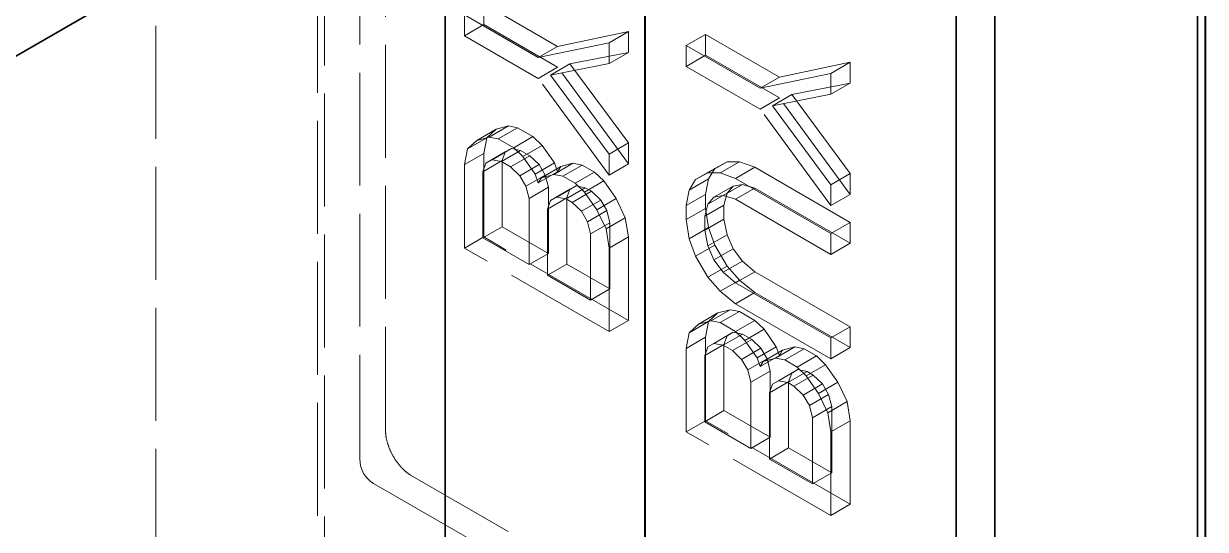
# Model space of a CAD drawing. Header units: millimetres. Extents: x 0 to 3567, y 0 to 2523.
# Drawn here: x 3252.39 to 3257.59, y 2133.15 to 2135.37 of the extents above; entities that cross this region are included whole.
import ezdxf

# ---------------------------------------------------------------- set-up
doc = ezdxf.new("R2010")
doc.units = ezdxf.units.MM
doc.header["$LTSCALE"] = 3
doc.linetypes.add('DASHED', pattern=[0.2067, 0.1654, -0.0413])
for name, color, linetype, lineweight, true_color in [('가려진 것(ISO)', 2, 'DASHED', 18, 0xffff00), ('가시적인 것(ISO)', 3, 'Continuous', 40, 0x00ff00), ('가시적인 좁은 것(ISO)', 3, 'Continuous', 35, 0x00ff00)]:
    doc.layers.add(name, color=color, linetype=linetype, lineweight=lineweight, true_color=true_color)

msp = doc.modelspace()

# ---------------------------------------------------------------- linework, layer by layer
at = {"layer": '가려진 것(ISO)'}
for p, q in [((3252.9691, 2121.8452), (3252.9691, 2222.7642)), ((3253.6806, 2141.1472), (3253.6806, 2127.0381)), ((3253.9801, 2140.2409), (3253.9801, 2133.5782)), ((3253.8673, 2140.1184), (3253.8673, 2133.4558)), ((3253.7106, 2137.5464), (3253.7106, 2130.6389)), ((3254.4116, 2135.3694), (3254.4116, 2135.4613)), ((3254.4116, 2135.4613), (3254.7366, 2135.2737)), ((3254.3267, 2135.4123), (3254.6517, 2135.2247)), ((3254.3267, 2135.3204), (3254.3267, 2135.4123)), ((3254.3267, 2135.3204), (3254.4116, 2135.3694)), ((3254.7366, 2135.1818), (3254.4116, 2135.3694)), ((3254.7366, 2135.2737), (3255.048, 2135.3388)), ((3254.9631, 2135.2898), (3255.048, 2135.3388)), ((3255.048, 2135.3388), (3255.048, 2135.247)), ((3254.6517, 2135.1328), (3254.3267, 2135.3204)), ((3254.6517, 2135.2247), (3254.9631, 2135.2898)), ((3254.9631, 2135.2898), (3254.9631, 2135.198)), ((3255.3025, 2135.2776), (3255.3874, 2135.3266)), ((3255.3874, 2135.2347), (3255.3874, 2135.3266)), ((3255.3874, 2135.3266), (3255.7124, 2135.1389)), ((3254.6517, 2135.2247), (3254.7366, 2135.2737)), ((3255.048, 2135.247), (3254.7907, 2135.1965)), ((3254.9631, 2135.198), (3255.048, 2135.247)), ((3255.3025, 2135.2776), (3255.6275, 2135.09)), ((3255.3025, 2135.1857), (3255.3025, 2135.2776)), ((3255.3025, 2135.1857), (3255.3874, 2135.2347)), ((3255.7124, 2135.0471), (3255.3874, 2135.2347)), ((3254.6517, 2135.1328), (3254.7366, 2135.1818)), ((3254.9631, 2135.198), (3254.7059, 2135.1475)), ((3254.7059, 2135.1475), (3254.7907, 2135.1965)), ((3255.048, 2134.7571), (3254.7366, 2135.1818)), ((3254.7907, 2135.1965), (3255.048, 2134.8489)), ((3255.6275, 2134.9981), (3255.3025, 2135.1857)), ((3255.7124, 2135.1389), (3256.0238, 2135.2041)), ((3255.9389, 2135.1551), (3256.0238, 2135.2041)), ((3256.0238, 2135.2041), (3256.0238, 2135.1122)), ((3254.9631, 2134.7081), (3254.6517, 2135.1328)), ((3254.7059, 2135.1475), (3254.9631, 2134.7999)), ((3255.6275, 2135.09), (3255.9389, 2135.1551)), ((3255.6275, 2135.09), (3255.7124, 2135.1389)), ((3255.9389, 2135.1551), (3255.9389, 2135.0632)), ((3256.0238, 2135.1122), (3255.7665, 2135.0617)), ((3255.9389, 2135.0632), (3256.0238, 2135.1122)), ((3255.6275, 2134.9981), (3255.7124, 2135.0471)), ((3255.9389, 2135.0632), (3255.6817, 2135.0128)), ((3255.6817, 2135.0128), (3255.7665, 2135.0617)), ((3256.0238, 2134.6223), (3255.7124, 2135.0471)), ((3255.7665, 2135.0617), (3256.0238, 2134.7142)), ((3255.9389, 2134.5733), (3255.6275, 2134.9981)), ((3255.6817, 2135.0128), (3255.9389, 2134.6652)), ((3254.4351, 2134.8752), (3254.5199, 2134.9242)), ((3254.4658, 2134.9095), (3254.5199, 2134.9242)), ((3254.4757, 2134.867), (3254.5605, 2134.916)), ((3254.5199, 2134.9242), (3254.5605, 2134.916)), ((3254.5605, 2134.916), (3254.6282, 2134.8769)), ((3254.3403, 2134.8227), (3254.4251, 2134.8717)), ((3254.3809, 2134.8605), (3254.4658, 2134.9095)), ((3254.3809, 2134.8605), (3254.4351, 2134.8752)), ((3254.4116, 2134.803), (3254.4251, 2134.8717)), ((3254.4251, 2134.8717), (3254.4658, 2134.9095)), ((3254.4351, 2134.8752), (3254.4757, 2134.867)), ((3254.4757, 2134.867), (3254.5434, 2134.8279)), ((3254.5434, 2134.8279), (3254.6282, 2134.8769)), ((3254.6282, 2134.8769), (3254.6689, 2134.8382)), ((3254.3267, 2134.754), (3254.3403, 2134.8227)), ((3254.3403, 2134.8227), (3254.3809, 2134.8605)), ((3254.4486, 2134.7755), (3254.5335, 2134.8245)), ((3254.4892, 2134.7674), (3254.5741, 2134.8163)), ((3254.5335, 2134.8245), (3254.5064, 2134.8095)), ((3254.5741, 2134.8163), (3254.5335, 2134.8245)), ((3254.5434, 2134.8279), (3254.584, 2134.7892)), ((3254.6147, 2134.7929), (3254.5741, 2134.8163)), ((3254.584, 2134.7892), (3254.6689, 2134.8382)), ((3254.6689, 2134.8382), (3254.723, 2134.761)), ((3254.9631, 2134.7999), (3255.048, 2134.8489)), ((3255.048, 2134.8489), (3255.048, 2134.7571)), ((3254.3267, 2134.754), (3254.4116, 2134.803)), ((3254.408, 2134.7224), (3254.4928, 2134.7714)), ((3254.4215, 2134.7605), (3254.408, 2134.7224)), ((3254.4116, 2134.4356), (3254.4116, 2134.803)), ((3254.4215, 2134.7605), (3254.5064, 2134.8095)), ((3254.4486, 2134.7755), (3254.4215, 2134.7605)), ((3254.4892, 2134.7674), (3254.4486, 2134.7755)), ((3254.5298, 2134.7439), (3254.4892, 2134.7674)), ((3254.5064, 2134.8095), (3254.4928, 2134.7714)), ((3254.4928, 2134.7714), (3254.4928, 2134.4805)), ((3254.5298, 2134.7439), (3254.6147, 2134.7929)), ((3254.584, 2134.7892), (3254.6382, 2134.712)), ((3254.6553, 2134.7541), (3254.6147, 2134.7929)), ((3254.6382, 2134.712), (3254.723, 2134.761)), ((3254.7194, 2134.711), (3254.8043, 2134.76)), ((3254.723, 2134.761), (3254.7366, 2134.7225)), ((3254.7501, 2134.7453), (3254.8043, 2134.76)), ((3254.8043, 2134.76), (3254.8449, 2134.7518)), ((3254.9631, 2134.7999), (3254.9631, 2134.7081)), ((3255.3973, 2134.7176), (3255.4822, 2134.7666)), ((3255.428, 2134.7367), (3255.4822, 2134.7666)), ((3255.4515, 2134.717), (3255.5363, 2134.766)), ((3255.4822, 2134.7666), (3255.5363, 2134.766)), ((3255.5363, 2134.766), (3255.604, 2134.7422)), ((3254.3267, 2134.3866), (3254.3267, 2134.754)), ((3254.408, 2134.7224), (3254.408, 2134.4315)), ((3254.5705, 2134.7051), (3254.5298, 2134.7439)), ((3254.5705, 2134.7051), (3254.6553, 2134.7541)), ((3254.5975, 2134.6589), (3254.6824, 2134.7079)), ((3254.6382, 2134.712), (3254.6517, 2134.6735)), ((3254.6517, 2134.6735), (3254.7366, 2134.7225)), ((3254.6824, 2134.7079), (3254.6553, 2134.7541)), ((3254.6653, 2134.6963), (3254.7501, 2134.7453)), ((3254.6653, 2134.6963), (3254.7194, 2134.711)), ((3254.6959, 2134.6541), (3254.6824, 2134.7079)), ((3254.7194, 2134.711), (3254.76, 2134.7029)), ((3254.7366, 2134.7225), (3254.7501, 2134.7453)), ((3254.76, 2134.7029), (3254.8449, 2134.7518)), ((3254.8142, 2134.6716), (3254.899, 2134.7206)), ((3254.8449, 2134.7518), (3254.899, 2134.7206)), ((3254.899, 2134.7206), (3254.9397, 2134.6818)), ((3254.9631, 2134.7081), (3255.048, 2134.7571)), ((3255.3432, 2134.6877), (3255.428, 2134.7367)), ((3255.3432, 2134.6877), (3255.3973, 2134.7176)), ((3255.3973, 2134.7176), (3255.4515, 2134.717)), ((3255.4009, 2134.6911), (3255.428, 2134.7367)), ((3255.4515, 2134.717), (3255.5192, 2134.6932)), ((3255.5192, 2134.6932), (3255.604, 2134.7422)), ((3255.604, 2134.7422), (3256.0238, 2134.4999)), ((3255.9389, 2134.6652), (3256.0238, 2134.7142)), ((3256.0238, 2134.7142), (3256.0238, 2134.6223)), ((3254.5975, 2134.6589), (3254.5705, 2134.7051)), ((3254.6111, 2134.6051), (3254.5975, 2134.6589)), ((3254.6517, 2134.6735), (3254.6653, 2134.6963)), ((3254.733, 2134.6113), (3254.8178, 2134.6603)), ((3254.76, 2134.7029), (3254.8142, 2134.6716)), ((3254.8178, 2134.6603), (3254.7907, 2134.6453)), ((3254.8142, 2134.6716), (3254.8548, 2134.6328)), ((3254.8584, 2134.6522), (3254.8178, 2134.6603)), ((3254.8548, 2134.6328), (3254.9397, 2134.6818)), ((3254.9397, 2134.6818), (3254.9938, 2134.6046)), ((3255.3161, 2134.6421), (3255.4009, 2134.6911)), ((3255.3161, 2134.6421), (3255.3432, 2134.6877)), ((3255.3874, 2134.6223), (3255.4009, 2134.6911)), ((3255.4244, 2134.6102), (3255.5093, 2134.6591)), ((3255.465, 2134.6173), (3255.5499, 2134.6663)), ((3255.5093, 2134.6591), (3255.4822, 2134.6289)), ((3255.5499, 2134.6663), (3255.5093, 2134.6591)), ((3255.5192, 2134.6932), (3255.9389, 2134.4509)), ((3255.604, 2134.6503), (3255.5499, 2134.6663)), ((3255.9389, 2134.6652), (3255.9389, 2134.5733)), ((3254.6111, 2134.6051), (3254.6959, 2134.6541)), ((3254.6111, 2134.3143), (3254.6111, 2134.6051)), ((3254.6923, 2134.5582), (3254.7772, 2134.6072)), ((3254.6959, 2134.3633), (3254.6959, 2134.6541)), ((3254.7059, 2134.5963), (3254.7907, 2134.6453)), ((3254.733, 2134.6113), (3254.7059, 2134.5963)), ((3254.7736, 2134.6032), (3254.733, 2134.6113)), ((3254.7736, 2134.6032), (3254.8584, 2134.6522)), ((3254.7907, 2134.6453), (3254.7772, 2134.6072)), ((3254.7772, 2134.6072), (3254.7772, 2134.3163)), ((3254.8007, 2134.5875), (3254.8855, 2134.6365)), ((3254.8548, 2134.6328), (3254.909, 2134.5556)), ((3254.8855, 2134.6365), (3254.8584, 2134.6522)), ((3254.9261, 2134.5978), (3254.8855, 2134.6365)), ((3254.909, 2134.5556), (3254.9938, 2134.6046)), ((3254.9938, 2134.6046), (3255.0345, 2134.5199)), ((3255.3025, 2134.5733), (3255.3161, 2134.6421)), ((3255.3025, 2134.5733), (3255.3874, 2134.6223)), ((3255.3874, 2134.5611), (3255.3874, 2134.6223)), ((3255.3973, 2134.5799), (3255.4822, 2134.6289)), ((3255.4244, 2134.6102), (3255.3973, 2134.5799)), ((3255.465, 2134.6173), (3255.4244, 2134.6102)), ((3255.5192, 2134.6014), (3255.465, 2134.6173)), ((3255.4822, 2134.6289), (3255.4686, 2134.5754)), ((3255.5192, 2134.6014), (3255.604, 2134.6503)), ((3256.0238, 2134.408), (3255.604, 2134.6503)), ((3255.9389, 2134.5733), (3256.0238, 2134.6223)), ((3254.7059, 2134.5963), (3254.6923, 2134.5582)), ((3254.6923, 2134.5582), (3254.6923, 2134.2674)), ((3254.8007, 2134.5875), (3254.7736, 2134.6032)), ((3254.8413, 2134.5488), (3254.8007, 2134.5875)), ((3254.8413, 2134.5488), (3254.9261, 2134.5978)), ((3254.909, 2134.5556), (3254.9496, 2134.4709)), ((3254.9532, 2134.5515), (3254.9261, 2134.5978)), ((3255.3025, 2134.5121), (3255.3025, 2134.5733)), ((3255.3025, 2134.5121), (3255.3874, 2134.5611)), ((3255.3973, 2134.5799), (3255.3838, 2134.5264)), ((3255.3838, 2134.5264), (3255.4686, 2134.5754)), ((3255.4009, 2134.4767), (3255.3874, 2134.5611)), ((3255.4686, 2134.5754), (3255.4686, 2134.5142)), ((3255.9389, 2134.359), (3255.5192, 2134.6014)), ((3254.8684, 2134.5025), (3254.8413, 2134.5488)), ((3254.8684, 2134.5025), (3254.9532, 2134.5515)), ((3254.8819, 2134.4488), (3254.8684, 2134.5025)), ((3254.9496, 2134.4709), (3255.0345, 2134.5199)), ((3254.9667, 2134.4978), (3254.9532, 2134.5515)), ((3255.0345, 2134.5199), (3255.048, 2134.4356)), ((3255.3161, 2134.4277), (3255.3025, 2134.5121)), ((3255.3838, 2134.5264), (3255.3838, 2134.4652)), ((3255.3838, 2134.4652), (3255.4686, 2134.5142)), ((3255.4686, 2134.5142), (3255.4822, 2134.4451)), ((3255.9389, 2134.4509), (3256.0238, 2134.4999)), ((3256.0238, 2134.4999), (3256.0238, 2134.408)), ((3254.408, 2134.4315), (3254.4928, 2134.4805)), ((3254.4928, 2134.4805), (3254.6959, 2134.3633)), ((3254.8819, 2134.4488), (3254.9667, 2134.4978)), ((3254.8819, 2134.1579), (3254.8819, 2134.4488)), ((3254.9496, 2134.4709), (3254.9631, 2134.3866)), ((3254.9667, 2134.2069), (3254.9667, 2134.4978)), ((3255.3161, 2134.4277), (3255.4009, 2134.4767)), ((3255.3838, 2134.4652), (3255.3973, 2134.3961)), ((3255.428, 2134.3999), (3255.4009, 2134.4767)), ((3255.9389, 2134.4509), (3255.9389, 2134.359)), ((3254.3267, 2134.3866), (3254.4116, 2134.4356)), ((3254.408, 2134.4315), (3254.6111, 2134.3143)), ((3255.048, 2134.0681), (3254.4116, 2134.4356)), ((3254.9631, 2134.3866), (3255.048, 2134.4356)), ((3255.048, 2134.4356), (3255.048, 2134.0681)), ((3255.3432, 2134.3509), (3255.3161, 2134.4277)), ((3255.3432, 2134.3509), (3255.428, 2134.3999)), ((3255.3973, 2134.3961), (3255.4822, 2134.4451)), ((3255.3973, 2134.3961), (3255.4244, 2134.3346)), ((3255.4822, 2134.3074), (3255.428, 2134.3999)), ((3255.4822, 2134.4451), (3255.5093, 2134.3836)), ((3255.9389, 2134.359), (3256.0238, 2134.408)), ((3254.9631, 2134.0191), (3254.3267, 2134.3866)), ((3254.6111, 2134.3143), (3254.6959, 2134.3633)), ((3254.9631, 2134.3866), (3254.9631, 2134.0191)), ((3255.3973, 2134.2584), (3255.3432, 2134.3509)), ((3255.4244, 2134.3346), (3255.5093, 2134.3836)), ((3255.5093, 2134.3836), (3255.5499, 2134.3295)), ((3254.6923, 2134.2674), (3254.7772, 2134.3163)), ((3254.7772, 2134.3163), (3254.9667, 2134.2069)), ((3255.3973, 2134.2584), (3255.4822, 2134.3074)), ((3255.4244, 2134.3346), (3255.465, 2134.2805)), ((3255.465, 2134.2805), (3255.5499, 2134.3295)), ((3255.5363, 2134.2455), (3255.4822, 2134.3074)), ((3255.5499, 2134.3295), (3255.604, 2134.2829)), ((3254.6923, 2134.2674), (3254.8819, 2134.1579)), ((3255.4515, 2134.1965), (3255.3973, 2134.2584)), ((3255.4515, 2134.1965), (3255.5363, 2134.2455)), ((3255.465, 2134.2805), (3255.5192, 2134.2339)), ((3255.5192, 2134.2339), (3255.604, 2134.2829)), ((3255.604, 2134.1911), (3255.5363, 2134.2455)), ((3255.604, 2134.2829), (3256.0238, 2134.0406)), ((3254.8819, 2134.1579), (3254.9667, 2134.2069)), ((3255.5192, 2134.1421), (3255.4515, 2134.1965)), ((3255.5192, 2134.2339), (3255.9389, 2133.9916)), ((3255.5192, 2134.1421), (3255.604, 2134.1911)), ((3256.0238, 2133.9487), (3255.604, 2134.1911)), ((3255.9389, 2133.8997), (3255.5192, 2134.1421)), ((3255.3567, 2134.0522), (3255.4416, 2134.1012)), ((3255.4009, 2134.0634), (3255.4416, 2134.1012)), ((3255.4109, 2134.0668), (3255.4957, 2134.1158)), ((3255.4416, 2134.1012), (3255.4957, 2134.1158)), ((3255.4515, 2134.0587), (3255.5363, 2134.1077)), ((3255.4957, 2134.1158), (3255.5363, 2134.1077)), ((3255.5363, 2134.1077), (3255.604, 2134.0686)), ((3254.9631, 2134.0191), (3255.048, 2134.0681)), ((3255.3161, 2134.0144), (3255.4009, 2134.0634)), ((3255.3161, 2134.0144), (3255.3567, 2134.0522)), ((3255.3567, 2134.0522), (3255.4109, 2134.0668)), ((3255.3874, 2133.9947), (3255.4009, 2134.0634)), ((3255.4109, 2134.0668), (3255.4515, 2134.0587)), ((3255.4515, 2134.0587), (3255.5192, 2134.0196)), ((3255.5192, 2134.0196), (3255.604, 2134.0686)), ((3255.604, 2134.0686), (3255.6447, 2134.0298)), ((3255.9389, 2133.9916), (3256.0238, 2134.0406)), ((3256.0238, 2134.0406), (3256.0238, 2133.9487)), ((3255.3025, 2133.9457), (3255.3161, 2134.0144)), ((3255.3025, 2133.9457), (3255.3874, 2133.9947)), ((3255.3874, 2133.6272), (3255.3874, 2133.9947)), ((3255.3973, 2133.9522), (3255.4822, 2134.0012)), ((3255.4244, 2133.9672), (3255.5093, 2134.0162)), ((3255.465, 2133.959), (3255.5499, 2134.008)), ((3255.4822, 2134.0012), (3255.4686, 2133.9631)), ((3255.5093, 2134.0162), (3255.4822, 2134.0012)), ((3255.5057, 2133.9356), (3255.5905, 2133.9846)), ((3255.5499, 2134.008), (3255.5093, 2134.0162)), ((3255.5192, 2134.0196), (3255.5598, 2133.9808)), ((3255.5905, 2133.9846), (3255.5499, 2134.008)), ((3255.5598, 2133.9808), (3255.6447, 2134.0298)), ((3255.5598, 2133.9808), (3255.614, 2133.9036)), ((3255.6311, 2133.9458), (3255.5905, 2133.9846)), ((3255.6447, 2134.0298), (3255.6988, 2133.9526)), ((3255.9389, 2133.9916), (3255.9389, 2133.8997)), ((3255.3025, 2133.5782), (3255.3025, 2133.9457)), ((3255.3838, 2133.9141), (3255.4686, 2133.9631)), ((3255.3973, 2133.9522), (3255.3838, 2133.9141)), ((3255.4244, 2133.9672), (3255.3973, 2133.9522)), ((3255.465, 2133.959), (3255.4244, 2133.9672)), ((3255.5057, 2133.9356), (3255.465, 2133.959)), ((3255.4686, 2133.9631), (3255.4686, 2133.6722)), ((3255.5463, 2133.8968), (3255.5057, 2133.9356)), ((3255.5463, 2133.8968), (3255.6311, 2133.9458)), ((3255.614, 2133.9036), (3255.6988, 2133.9526)), ((3255.6582, 2133.8995), (3255.6311, 2133.9458)), ((3255.6411, 2133.888), (3255.7259, 2133.937)), ((3255.6952, 2133.9027), (3255.7801, 2133.9517)), ((3255.6988, 2133.9526), (3255.7124, 2133.9142)), ((3255.7124, 2133.9142), (3255.7259, 2133.937)), ((3255.7259, 2133.937), (3255.7801, 2133.9517)), ((3255.7358, 2133.8945), (3255.8207, 2133.9435)), ((3255.7801, 2133.9517), (3255.8207, 2133.9435)), ((3255.8207, 2133.9435), (3255.8749, 2133.9122)), ((3255.9389, 2133.8997), (3256.0238, 2133.9487)), ((3255.3838, 2133.9141), (3255.3838, 2133.6232)), ((3255.5734, 2133.8506), (3255.5463, 2133.8968)), ((3255.5734, 2133.8506), (3255.6582, 2133.8995)), ((3255.614, 2133.9036), (3255.6275, 2133.8652)), ((3255.6275, 2133.8652), (3255.7124, 2133.9142)), ((3255.6275, 2133.8652), (3255.6411, 2133.888)), ((3255.6411, 2133.888), (3255.6952, 2133.9027)), ((3255.6717, 2133.8458), (3255.6582, 2133.8995)), ((3255.6952, 2133.9027), (3255.7358, 2133.8945)), ((3255.7358, 2133.8945), (3255.79, 2133.8633)), ((3255.79, 2133.8633), (3255.8749, 2133.9122)), ((3255.8749, 2133.9122), (3255.9155, 2133.8735)), ((3255.5869, 2133.7968), (3255.5734, 2133.8506)), ((3255.5869, 2133.7968), (3255.6717, 2133.8458)), ((3255.6717, 2133.5549), (3255.6717, 2133.8458)), ((3255.6817, 2133.788), (3255.7665, 2133.837)), ((3255.7088, 2133.803), (3255.7936, 2133.852)), ((3255.7494, 2133.7949), (3255.8342, 2133.8438)), ((3255.7665, 2133.837), (3255.753, 2133.7989)), ((3255.7936, 2133.852), (3255.7665, 2133.837)), ((3255.7765, 2133.7792), (3255.8613, 2133.8282)), ((3255.79, 2133.8633), (3255.8306, 2133.8245)), ((3255.8342, 2133.8438), (3255.7936, 2133.852)), ((3255.8306, 2133.8245), (3255.9155, 2133.8735)), ((3255.8306, 2133.8245), (3255.8848, 2133.7473)), ((3255.8613, 2133.8282), (3255.8342, 2133.8438)), ((3255.9019, 2133.7894), (3255.8613, 2133.8282)), ((3255.9155, 2133.8735), (3255.9696, 2133.7963)), ((3255.5869, 2133.5059), (3255.5869, 2133.7968)), ((3255.6681, 2133.7499), (3255.753, 2133.7989)), ((3255.6817, 2133.788), (3255.6681, 2133.7499)), ((3255.7088, 2133.803), (3255.6817, 2133.788)), ((3255.7494, 2133.7949), (3255.7088, 2133.803)), ((3255.7765, 2133.7792), (3255.7494, 2133.7949)), ((3255.753, 2133.7989), (3255.753, 2133.508)), ((3255.8171, 2133.7405), (3255.7765, 2133.7792)), ((3255.8171, 2133.7405), (3255.9019, 2133.7894)), ((3255.8848, 2133.7473), (3255.9696, 2133.7963)), ((3255.929, 2133.7432), (3255.9019, 2133.7894)), ((3255.9696, 2133.7963), (3256.0103, 2133.7116)), ((3255.6681, 2133.7499), (3255.6681, 2133.459)), ((3255.8442, 2133.6942), (3255.8171, 2133.7405)), ((3255.8442, 2133.6942), (3255.929, 2133.7432)), ((3255.8848, 2133.7473), (3255.9254, 2133.6626)), ((3255.9426, 2133.6894), (3255.929, 2133.7432)), ((3255.3838, 2133.6232), (3255.4686, 2133.6722)), ((3255.4686, 2133.6722), (3255.6717, 2133.5549)), ((3255.8577, 2133.6405), (3255.8442, 2133.6942)), ((3255.8577, 2133.6405), (3255.9426, 2133.6894)), ((3255.9254, 2133.6626), (3256.0103, 2133.7116)), ((3255.9426, 2133.3986), (3255.9426, 2133.6894)), ((3256.0103, 2133.7116), (3256.0238, 2133.6272)), ((3255.3025, 2133.5782), (3255.3874, 2133.6272)), ((3255.3838, 2133.6232), (3255.5869, 2133.5059)), ((3256.0238, 2133.2598), (3255.3874, 2133.6272)), ((3255.8577, 2133.3496), (3255.8577, 2133.6405)), ((3255.9254, 2133.6626), (3255.9389, 2133.5782)), ((3255.9389, 2133.5782), (3256.0238, 2133.6272)), ((3256.0238, 2133.6272), (3256.0238, 2133.2598)), ((3255.9389, 2133.2108), (3255.3025, 2133.5782)), ((3255.9389, 2133.5782), (3255.9389, 2133.2108)), ((3255.5869, 2133.5059), (3255.6717, 2133.5549)), ((3255.6681, 2133.459), (3255.753, 2133.508)), ((3255.753, 2133.508), (3255.9426, 2133.3986)), ((3255.6681, 2133.459), (3255.8577, 2133.3496)), ((3254.0898, 2133.3882), (3256.8899, 2131.7716)), ((3255.8577, 2133.3496), (3255.9426, 2133.3986)), ((3253.9273, 2133.3518), (3256.7275, 2131.7352)), ((3255.9389, 2133.2108), (3256.0238, 2133.2598))]:
    msp.add_line(p, q, dxfattribs=at)
msp.add_arc((3253.9873, 2133.4558), 0.12, 180, 240, dxfattribs=at)
msp.add_open_spline([(3253.9801, 2133.5782), (3253.9801, 2133.5719), (3253.9806, 2133.5641), (3253.9836, 2133.546), (3253.9862, 2133.5355), (3253.9935, 2133.5128), (3253.9984, 2133.5005), (3254.0105, 2133.4759), (3254.0177, 2133.4635), (3254.0335, 2133.4405), (3254.042, 2133.4299), (3254.0588, 2133.4119), (3254.0671, 2133.4043), (3254.0802, 2133.3942), (3254.0853, 2133.3908), (3254.0898, 2133.3882)], degree=3, knots=[3.141593, 3.141593, 3.141593, 3.141593, 3.348316, 3.348316, 3.571778, 3.571778, 3.810832, 3.810832, 4.058807, 4.058807, 4.306471, 4.306471, 4.544135, 4.544135, 4.712389, 4.712389, 4.712389, 4.712389], dxfattribs=at)
at = {"layer": '가시적인 것(ISO)'}
for p, q in [((3257.5863, 2128.2544), (3257.5863, 2141.4005)), ((3255.1206, 2137.1068), (3255.1206, 2130.6389))]:
    msp.add_line(p, q, dxfattribs=at)
at = {"layer": '가시적인 좁은 것(ISO)'}
for p, q in [((3257.5511, 2128.2055), (3257.5511, 2141.3515)), ((3256.4905, 2137.8404), (3256.4905, 2130.6878)), ((3256.6602, 2137.8404), (3256.6602, 2130.6878)), ((3251.7812, 2134.901), (3254.2419, 2136.3217)), ((3254.2419, 2136.3217), (3254.2419, 2129.4141))]:
    msp.add_line(p, q, dxfattribs=at)

doc.saveas('drawing.dxf')
